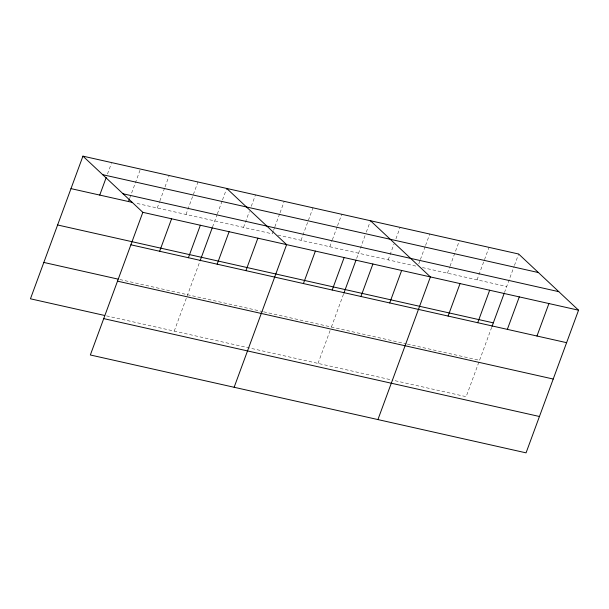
<?xml version="1.0" encoding="UTF-8"?>
<svg xmlns="http://www.w3.org/2000/svg" width="609" height="609" viewBox="0 0 609 609"><rect width="100%" height="100%" fill="white"/><g stroke="black" fill="none" stroke-linecap="round" stroke-linejoin="round"><path stroke-width="0.46" stroke-dasharray="3.04 2.28" d="M107.496 174.014L111.371 163.486M129.793 198.032L140.123 169.941M157.259 207.996L159.52 201.853M159.84 200.978L164.689 187.816M165.009 186.933L169.211 175.529M186.019 214.459L197.963 181.984M174.235 331.098L199.752 261.741M212.541 226.982L217.032 214.771M217.36 213.896L222.201 200.734M222.521 199.859L226.723 188.447M243.531 227.378L249.34 211.582M251.281 206.314L255.476 194.903M273.258 231.207L272.292 233.841L134.992 202.995M273.578 230.324L274.552 227.697M274.872 226.814L279.714 213.652M280.041 212.777L284.236 201.366M301.044 240.296L312.996 207.821M329.804 246.759L332.065 240.616M332.385 239.733L337.234 226.571M337.553 225.695L341.748 214.284M318.02 363.398L330.763 328.769M331.403 327.033L343.545 294.033M356.646 258.414L365.019 235.66M366.313 232.151L370.508 220.747M388.192 259.876L394 244.072M395.941 238.812L400.136 227.401M418.786 263.895L420.081 260.386M420.4 259.503L425.242 246.341M425.569 245.465L429.764 234.054M447.448 273.182L449.708 267.039M450.028 266.163L459.392 240.707M477.075 279.836L484.178 260.53M484.505 259.655L489.019 247.368M491.684 327.315L466.167 396.672L393.947 380.45M504.473 292.556L514.133 266.308M514.453 265.433L518.655 254.022M277.856 235.089L416.891 266.316M422.448 267.564L506.703 286.496M119.897 279.523L262.753 311.618M263.682 311.823L406.401 343.879M407.322 344.093L479.542 360.315M106.514 315.888L393.018 380.244"/><path stroke-width="0.91" d="M82.938 156.148L142.833 212.328L90.345 354.978L526.062 452.852L578.55 310.202L518.655 254.022L82.938 156.148L30.45 298.798L104.664 315.47M99.747 195.078L106.202 177.531M128.499 201.541L129.473 198.907M159.642 251.258L171.593 218.791M188.402 257.721L200.346 225.246M200.087 260.842L212.229 227.842M217.154 264.184L229.106 231.709M245.914 270.64L257.866 238.165M234.138 387.278L286.618 244.628L226.723 188.447M303.427 283.558L315.378 251.083M332.187 290.021L344.138 257.546M343.872 293.142L356.014 260.142M360.947 296.476L372.891 264.009M389.699 302.939L401.651 270.465M377.923 419.578L430.403 276.928L370.508 220.747M448.087 316.056L460.039 283.581M477.715 322.709L489.666 290.234M492.011 326.416L504.153 293.416M507.343 329.362L519.294 296.887M536.971 336.016L548.922 303.548M102.7 174.684L538.417 272.558M123.064 193.791L558.78 291.665M70.987 188.623L132.214 202.371M142.833 212.328L578.55 310.202M57.611 224.98L493.328 322.854M130.889 244.803L566.606 342.677M43.825 262.441L118.039 279.112M117.507 281.16L553.223 379.034M103.728 318.621L539.445 416.495"/></g></svg>
